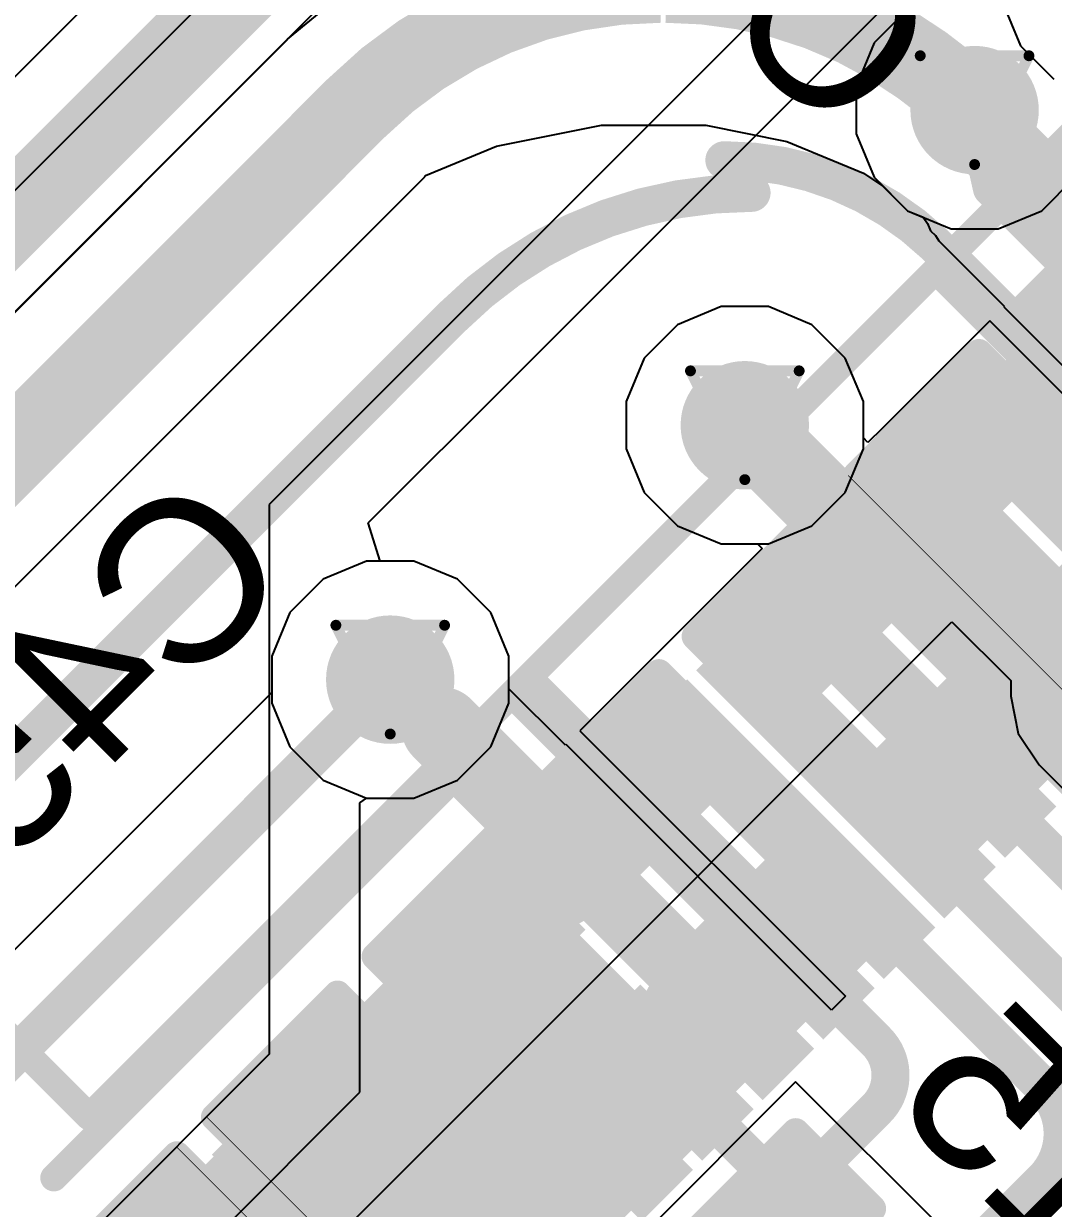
# Model space of a CAD drawing. Header units: inches. Extents: x 0 to 12.2, y 0 to 7.
# Drawn here: x 2.1541 to 2.3435, y 1.9987 to 2.2166 of the extents above; entities that cross this region are included whole.
import ezdxf

# ---------------------------------------------------------------- set-up
doc = ezdxf.new("R2010")
doc.units = ezdxf.units.IN
doc.header["$MEASUREMENT"] = 0
for name, color, linetype in [('Bottom Layer', 5, 'Continuous'), ('Bottom Overlay', 54, 'Continuous'), ('Bottom Paste', 16, 'Continuous'), ('Bottom Solder', 6, 'Continuous'), ('Drill Drawing', 1, 'Continuous'), ('Layer 1', 16, 'Continuous'), ('Layer 2', 76, 'Continuous'), ('Top Layer', 1, 'Continuous'), ('Top Overlay', 2, 'Continuous'), ('Top Paste', 8, 'Continuous'), ('Top Solder', 216, 'Continuous'), ('Via Holes', 16, 'Continuous')]:
    doc.layers.add(name, color=color, linetype=linetype)
doc.styles.add('Arial', font='', dxfattribs={"height": 0.2})
doc.styles.get('Arial').set_extended_font_data('Arial')

# ---------------------------------------------------------------- blocks, each defined once
blk = doc.blocks.new('LQFP_128_EP_14_14__28')
at = {"layer": 'Top Layer'}
for points in [[(0.26967, -0.02756), (0.26967, -0.01968), (0.32873, -0.01968), (0.32873, -0.02756)], [(0.26967, -0.04331), (0.26967, -0.03543), (0.32873, -0.03543), (0.32873, -0.04331)], [(0.26967, -0.05904), (0.26967, -0.05116), (0.32873, -0.05116), (0.32873, -0.05904)], [(0.26967, -0.07481), (0.26967, -0.06693), (0.32873, -0.06693), (0.32873, -0.07481)], [(0.26967, -0.09054), (0.26967, -0.08266), (0.32873, -0.08266), (0.32873, -0.09054)], [(0.26967, -0.1063), (0.26967, -0.09842), (0.32873, -0.09842), (0.32873, -0.1063)], [(0.26967, -0.12204), (0.26967, -0.11416), (0.32873, -0.11416), (0.32873, -0.12204)], [(0.26967, -0.1378), (0.26967, -0.12992), (0.32873, -0.12992), (0.32873, -0.1378)], [(0.26967, -0.15354), (0.26967, -0.14566), (0.32873, -0.14566), (0.32873, -0.15354)], [(0.26967, -0.16929), (0.26967, -0.16141), (0.32873, -0.16141), (0.32873, -0.16929)], [(0.26967, -0.18504), (0.26967, -0.17716), (0.32873, -0.17716), (0.32873, -0.18504)], [(0.26967, -0.20079), (0.26967, -0.19291), (0.32873, -0.19291), (0.32873, -0.20079)], [(0.26967, -0.21654), (0.26967, -0.20866), (0.32873, -0.20866), (0.32873, -0.21654)], [(0.26967, -0.23229), (0.26967, -0.22441), (0.32873, -0.22441), (0.32873, -0.23229)], [(0.26967, -0.24804), (0.26967, -0.24016), (0.32873, -0.24016), (0.32873, -0.24804)]]:
    blk.add_hatch(color=1, dxfattribs=at).paths.add_polyline_path(points)
at = {"layer": 'Top Paste'}
for points in [[(0.26967, -0.02756), (0.26967, -0.01968), (0.32873, -0.01968), (0.32873, -0.02756)], [(0.26967, -0.04331), (0.26967, -0.03543), (0.32873, -0.03543), (0.32873, -0.04331)], [(0.26967, -0.05904), (0.26967, -0.05116), (0.32873, -0.05116), (0.32873, -0.05904)], [(0.26967, -0.07481), (0.26967, -0.06693), (0.32873, -0.06693), (0.32873, -0.07481)], [(0.26967, -0.09054), (0.26967, -0.08266), (0.32873, -0.08266), (0.32873, -0.09054)], [(0.26967, -0.1063), (0.26967, -0.09842), (0.32873, -0.09842), (0.32873, -0.1063)], [(0.26967, -0.12204), (0.26967, -0.11416), (0.32873, -0.11416), (0.32873, -0.12204)], [(0.26967, -0.1378), (0.26967, -0.12992), (0.32873, -0.12992), (0.32873, -0.1378)], [(0.26967, -0.15354), (0.26967, -0.14566), (0.32873, -0.14566), (0.32873, -0.15354)], [(0.26967, -0.16929), (0.26967, -0.16141), (0.32873, -0.16141), (0.32873, -0.16929)], [(0.26967, -0.18504), (0.26967, -0.17716), (0.32873, -0.17716), (0.32873, -0.18504)], [(0.26967, -0.20079), (0.26967, -0.19291), (0.32873, -0.19291), (0.32873, -0.20079)], [(0.26967, -0.21654), (0.26967, -0.20866), (0.32873, -0.20866), (0.32873, -0.21654)], [(0.26967, -0.23229), (0.26967, -0.22441), (0.32873, -0.22441), (0.32873, -0.23229)], [(0.26967, -0.24804), (0.26967, -0.24016), (0.32873, -0.24016), (0.32873, -0.24804)]]:
    blk.add_hatch(color=8, dxfattribs=at).paths.add_polyline_path(points)
at = {"layer": 'Top Solder'}
for points in [[(0.26692, -0.03031), (0.26692, -0.01693), (0.33148, -0.01693), (0.33148, -0.03031)], [(0.26692, -0.04606), (0.26692, -0.03268), (0.33148, -0.03268), (0.33148, -0.04606)], [(0.26692, -0.06179), (0.26692, -0.04841), (0.33148, -0.04841), (0.33148, -0.06179)], [(0.26692, -0.07756), (0.26692, -0.06418), (0.33148, -0.06418), (0.33148, -0.07756)], [(0.26692, -0.09329), (0.26692, -0.07991), (0.33148, -0.07991), (0.33148, -0.09329)], [(0.26692, -0.10905), (0.26692, -0.09567), (0.33148, -0.09567), (0.33148, -0.10905)], [(0.26692, -0.12479), (0.26692, -0.11141), (0.33148, -0.11141), (0.33148, -0.12479)], [(0.26692, -0.14055), (0.26692, -0.12717), (0.33148, -0.12717), (0.33148, -0.14055)], [(0.26692, -0.15629), (0.26692, -0.14291), (0.33148, -0.14291), (0.33148, -0.15629)], [(0.26692, -0.17204), (0.26692, -0.15866), (0.33148, -0.15866), (0.33148, -0.17204)], [(0.26692, -0.18779), (0.26692, -0.17441), (0.33148, -0.17441), (0.33148, -0.18779)], [(0.26692, -0.20354), (0.26692, -0.19016), (0.33148, -0.19016), (0.33148, -0.20354)], [(0.26692, -0.21929), (0.26692, -0.20591), (0.33148, -0.20591), (0.33148, -0.21929)], [(0.26692, -0.23504), (0.26692, -0.22166), (0.33148, -0.22166), (0.33148, -0.23504)], [(0.26692, -0.25079), (0.26692, -0.23741), (0.33148, -0.23741), (0.33148, -0.25079)]]:
    blk.add_hatch(color=216, dxfattribs=at).paths.add_polyline_path(points)
at = {"layer": 'Top Overlay'}
for points in [[(0.24606, -0.24606, 0.005, 0.005, 0), (0.24606, 0.24606, 0.005, 0.005, 0)], [(-0.24606, -0.24606, 0.005, 0.005, 0), (0.24606, -0.24606, 0.005, 0.005, 0)]]:
    blk.add_lwpolyline(points, format="xyseb", dxfattribs=at)
blk.add_lwpolyline([(0.24481, -0.24606, 0.0025, 0.0025, 1), (0.24731, -0.24606, 0.0025, 0.0025, 1)], format="xyseb", close=True, dxfattribs=at)
blk.add_lwpolyline([(0.24481, -0.24606, 0.0025, 0.0025, 1), (0.24731, -0.24606, 0.0025, 0.0025, 1)], format="xyseb", close=True, dxfattribs=at)
blk = doc.blocks.new('R___0402_B_131')
at = {"layer": 'Bottom Layer'}
for points in [[(-0.0095, 0.0125), (-0.0095, -0.0125), (-0.0275, -0.0125), (-0.0275, 0.0125)], [(0.0275, 0.0125), (0.0275, -0.0125), (0.0095, -0.0125), (0.0095, 0.0125)]]:
    blk.add_hatch(color=5, dxfattribs=at).paths.add_polyline_path(points)
at = {"layer": 'Bottom Paste'}
for points in [[(-0.0095, 0.0125), (-0.0095, -0.0125), (-0.0275, -0.0125), (-0.0275, 0.0125)], [(0.0275, 0.0125), (0.0275, -0.0125), (0.0095, -0.0125), (0.0095, 0.0125)]]:
    blk.add_hatch(color=16, dxfattribs=at).paths.add_polyline_path(points)
at = {"layer": 'Bottom Solder'}
for points in [[(-0.00733, 0.01467), (-0.00733, -0.01467), (-0.02967, -0.01467), (-0.02967, 0.01467)], [(0.02967, 0.01467), (0.02967, -0.01467), (0.00733, -0.01467), (0.00733, 0.01467)]]:
    blk.add_hatch(color=6, dxfattribs=at).paths.add_polyline_path(points)
at = {"layer": 'Bottom Overlay'}
for points in [[(-0.031, 0.016, 0.005, 0.005, 0), (-0.031, -0.016, 0.005, 0.005, 0)], [(0.031, 0.016, 0.005, 0.005, 0), (-0.031, 0.016, 0.005, 0.005, 0)], [(0.031, 0.016, 0.005, 0.005, 0), (0.031, -0.016, 0.005, 0.005, 0)], [(0.032, 0.017, 0.000127, 0.000127, 0), (-0.032, 0.017, 0.000127, 0.000127, 0)], [(0.031, -0.016, 0.005, 0.005, 0), (-0.031, -0.016, 0.005, 0.005, 0)]]:
    blk.add_lwpolyline(points, format="xyseb", dxfattribs=at)
for points in [[(-0.03225, 0.016, 0.0025, 0.0025, 1), (-0.02975, 0.016, 0.0025, 0.0025, 1)], [(-0.03225, 0.016, 0.0025, 0.0025, 1), (-0.02975, 0.016, 0.0025, 0.0025, 1)], [(0.02975, 0.016, 0.0025, 0.0025, 1), (0.03225, 0.016, 0.0025, 0.0025, 1)], [(0.02975, 0.016, 0.0025, 0.0025, 1), (0.03225, 0.016, 0.0025, 0.0025, 1)], [(-0.03203, 0.017, 0.0000635, 0.0000635, 1), (-0.03197, 0.017, 0.0000635, 0.0000635, 1)], [(0.03197, 0.017, 0.0000635, 0.0000635, 1), (0.03203, 0.017, 0.0000635, 0.0000635, 1)], [(-0.03225, -0.016, 0.0025, 0.0025, 1), (-0.02975, -0.016, 0.0025, 0.0025, 1)], [(-0.03225, -0.016, 0.0025, 0.0025, 1), (-0.02975, -0.016, 0.0025, 0.0025, 1)], [(0.02975, -0.016, 0.0025, 0.0025, 1), (0.03225, -0.016, 0.0025, 0.0025, 1)], [(0.02975, -0.016, 0.0025, 0.0025, 1), (0.03225, -0.016, 0.0025, 0.0025, 1)]]:
    blk.add_lwpolyline(points, format="xyseb", close=True, dxfattribs=at)
blk = doc.blocks.new('R___0402_B_135')
at = {"layer": 'Bottom Layer'}
for points in [[(-0.0095, 0.0125), (-0.0095, -0.0125), (-0.0275, -0.0125), (-0.0275, 0.0125)], [(0.0275, 0.0125), (0.0275, -0.0125), (0.0095, -0.0125), (0.0095, 0.0125)]]:
    blk.add_hatch(color=5, dxfattribs=at).paths.add_polyline_path(points)
at = {"layer": 'Bottom Paste'}
for points in [[(-0.0095, 0.0125), (-0.0095, -0.0125), (-0.0275, -0.0125), (-0.0275, 0.0125)], [(0.0275, 0.0125), (0.0275, -0.0125), (0.0095, -0.0125), (0.0095, 0.0125)]]:
    blk.add_hatch(color=16, dxfattribs=at).paths.add_polyline_path(points)
at = {"layer": 'Bottom Solder'}
for points in [[(-0.00733, 0.01467), (-0.00733, -0.01467), (-0.02967, -0.01467), (-0.02967, 0.01467)], [(0.02967, 0.01467), (0.02967, -0.01467), (0.00733, -0.01467), (0.00733, 0.01467)]]:
    blk.add_hatch(color=6, dxfattribs=at).paths.add_polyline_path(points)
at = {"layer": 'Bottom Overlay'}
for points in [[(0.031, 0.016, 0.005, 0.005, 0), (-0.031, 0.016, 0.005, 0.005, 0)], [(-0.031, 0.016, 0.005, 0.005, 0), (-0.031, -0.016, 0.005, 0.005, 0)], [(0.031, 0.016, 0.005, 0.005, 0), (0.031, -0.016, 0.005, 0.005, 0)], [(0.032, 0.017, 0.000127, 0.000127, 0), (-0.032, 0.017, 0.000127, 0.000127, 0)], [(0.031, -0.016, 0.005, 0.005, 0), (-0.031, -0.016, 0.005, 0.005, 0)]]:
    blk.add_lwpolyline(points, format="xyseb", dxfattribs=at)
for points in [[(-0.03225, 0.016, 0.0025, 0.0025, 1), (-0.02975, 0.016, 0.0025, 0.0025, 1)], [(-0.03225, 0.016, 0.0025, 0.0025, 1), (-0.02975, 0.016, 0.0025, 0.0025, 1)], [(0.02975, 0.016, 0.0025, 0.0025, 1), (0.03225, 0.016, 0.0025, 0.0025, 1)], [(0.02975, 0.016, 0.0025, 0.0025, 1), (0.03225, 0.016, 0.0025, 0.0025, 1)], [(-0.03203, 0.017, 0.0000635, 0.0000635, 1), (-0.03197, 0.017, 0.0000635, 0.0000635, 1)], [(0.03197, 0.017, 0.0000635, 0.0000635, 1), (0.03203, 0.017, 0.0000635, 0.0000635, 1)], [(-0.03225, -0.016, 0.0025, 0.0025, 1), (-0.02975, -0.016, 0.0025, 0.0025, 1)], [(-0.03225, -0.016, 0.0025, 0.0025, 1), (-0.02975, -0.016, 0.0025, 0.0025, 1)], [(0.02975, -0.016, 0.0025, 0.0025, 1), (0.03225, -0.016, 0.0025, 0.0025, 1)], [(0.02975, -0.016, 0.0025, 0.0025, 1), (0.03225, -0.016, 0.0025, 0.0025, 1)]]:
    blk.add_lwpolyline(points, format="xyseb", close=True, dxfattribs=at)
blk = doc.blocks.new('R___0402_B_137')
at = {"layer": 'Bottom Layer'}
for points in [[(-0.0095, 0.0125), (-0.0095, -0.0125), (-0.0275, -0.0125), (-0.0275, 0.0125)], [(0.0275, 0.0125), (0.0275, -0.0125), (0.0095, -0.0125), (0.0095, 0.0125)]]:
    blk.add_hatch(color=5, dxfattribs=at).paths.add_polyline_path(points)
at = {"layer": 'Bottom Paste'}
for points in [[(-0.0095, 0.0125), (-0.0095, -0.0125), (-0.0275, -0.0125), (-0.0275, 0.0125)], [(0.0275, 0.0125), (0.0275, -0.0125), (0.0095, -0.0125), (0.0095, 0.0125)]]:
    blk.add_hatch(color=16, dxfattribs=at).paths.add_polyline_path(points)
at = {"layer": 'Bottom Solder'}
for points in [[(-0.00733, 0.01467), (-0.00733, -0.01467), (-0.02967, -0.01467), (-0.02967, 0.01467)], [(0.02967, 0.01467), (0.02967, -0.01467), (0.00733, -0.01467), (0.00733, 0.01467)]]:
    blk.add_hatch(color=6, dxfattribs=at).paths.add_polyline_path(points)
at = {"layer": 'Bottom Overlay'}
for points in [[(-0.031, 0.016, 0.005, 0.005, 0), (0.031, 0.016, 0.005, 0.005, 0)], [(-0.031, -0.016, 0.005, 0.005, 0), (-0.031, 0.016, 0.005, 0.005, 0)], [(0.031, -0.016, 0.005, 0.005, 0), (0.031, 0.016, 0.005, 0.005, 0)], [(-0.032, 0.017, 0.000127, 0.000127, 0), (0.032, 0.017, 0.000127, 0.000127, 0)], [(-0.031, -0.016, 0.005, 0.005, 0), (0.031, -0.016, 0.005, 0.005, 0)]]:
    blk.add_lwpolyline(points, format="xyseb", dxfattribs=at)
for points in [[(-0.03225, 0.016, 0.0025, 0.0025, 1), (-0.02975, 0.016, 0.0025, 0.0025, 1)], [(-0.03225, 0.016, 0.0025, 0.0025, 1), (-0.02975, 0.016, 0.0025, 0.0025, 1)], [(0.02975, 0.016, 0.0025, 0.0025, 1), (0.03225, 0.016, 0.0025, 0.0025, 1)], [(0.02975, 0.016, 0.0025, 0.0025, 1), (0.03225, 0.016, 0.0025, 0.0025, 1)], [(-0.03203, 0.017, 0.0000635, 0.0000635, 1), (-0.03197, 0.017, 0.0000635, 0.0000635, 1)], [(0.03197, 0.017, 0.0000635, 0.0000635, 1), (0.03203, 0.017, 0.0000635, 0.0000635, 1)], [(-0.03225, -0.016, 0.0025, 0.0025, 1), (-0.02975, -0.016, 0.0025, 0.0025, 1)], [(-0.03225, -0.016, 0.0025, 0.0025, 1), (-0.02975, -0.016, 0.0025, 0.0025, 1)], [(0.02975, -0.016, 0.0025, 0.0025, 1), (0.03225, -0.016, 0.0025, 0.0025, 1)], [(0.02975, -0.016, 0.0025, 0.0025, 1), (0.03225, -0.016, 0.0025, 0.0025, 1)]]:
    blk.add_lwpolyline(points, format="xyseb", close=True, dxfattribs=at)
blk = doc.blocks.new('C___0402_B_320')
at = {"layer": 'Bottom Layer'}
for points in [[(-0.0095, 0.0125), (-0.0095, -0.0125), (-0.0275, -0.0125), (-0.0275, 0.0125)], [(0.0275, 0.0125), (0.0275, -0.0125), (0.0095, -0.0125), (0.0095, 0.0125)]]:
    blk.add_hatch(color=5, dxfattribs=at).paths.add_polyline_path(points)
at = {"layer": 'Bottom Paste'}
for points in [[(-0.0095, 0.0125), (-0.0095, -0.0125), (-0.0275, -0.0125), (-0.0275, 0.0125)], [(0.0275, 0.0125), (0.0275, -0.0125), (0.0095, -0.0125), (0.0095, 0.0125)]]:
    blk.add_hatch(color=16, dxfattribs=at).paths.add_polyline_path(points)
at = {"layer": 'Bottom Solder'}
for points in [[(-0.00714, 0.01486), (-0.00714, -0.01486), (-0.02986, -0.01486), (-0.02986, 0.01486)], [(0.02986, 0.01486), (0.02986, -0.01486), (0.00714, -0.01486), (0.00714, 0.01486)]]:
    blk.add_hatch(color=6, dxfattribs=at).paths.add_polyline_path(points)
at = {"layer": 'Bottom Overlay'}
for points in [[(-0.011, 0.016, 0.005, 0.005, 0), (-0.031, 0.016, 0.005, 0.005, 0)], [(-0.031, 0.016, 0.005, 0.005, 0), (-0.031, -0.016, 0.005, 0.005, 0)], [(0.031, 0.016, 0.005, 0.005, 0), (0.011, 0.016, 0.005, 0.005, 0)], [(0.031, 0.016, 0.005, 0.005, 0), (0.031, -0.016, 0.005, 0.005, 0)], [(-0.011, -0.016, 0.005, 0.005, 0), (-0.031, -0.016, 0.005, 0.005, 0)], [(0.031, -0.016, 0.005, 0.005, 0), (0.011, -0.016, 0.005, 0.005, 0)]]:
    blk.add_lwpolyline(points, format="xyseb", dxfattribs=at)
for points in [[(-0.03225, 0.016, 0.0025, 0.0025, 1), (-0.02975, 0.016, 0.0025, 0.0025, 1)], [(-0.03225, 0.016, 0.0025, 0.0025, 1), (-0.02975, 0.016, 0.0025, 0.0025, 1)], [(-0.01225, 0.016, 0.0025, 0.0025, 1), (-0.00975, 0.016, 0.0025, 0.0025, 1)], [(0.00975, 0.016, 0.0025, 0.0025, 1), (0.01225, 0.016, 0.0025, 0.0025, 1)], [(0.02975, 0.016, 0.0025, 0.0025, 1), (0.03225, 0.016, 0.0025, 0.0025, 1)], [(0.02975, 0.016, 0.0025, 0.0025, 1), (0.03225, 0.016, 0.0025, 0.0025, 1)], [(-0.03225, -0.016, 0.0025, 0.0025, 1), (-0.02975, -0.016, 0.0025, 0.0025, 1)], [(-0.03225, -0.016, 0.0025, 0.0025, 1), (-0.02975, -0.016, 0.0025, 0.0025, 1)], [(-0.01225, -0.016, 0.0025, 0.0025, 1), (-0.00975, -0.016, 0.0025, 0.0025, 1)], [(0.00975, -0.016, 0.0025, 0.0025, 1), (0.01225, -0.016, 0.0025, 0.0025, 1)], [(0.02975, -0.016, 0.0025, 0.0025, 1), (0.03225, -0.016, 0.0025, 0.0025, 1)], [(0.02975, -0.016, 0.0025, 0.0025, 1), (0.03225, -0.016, 0.0025, 0.0025, 1)]]:
    blk.add_lwpolyline(points, format="xyseb", close=True, dxfattribs=at)
blk = doc.blocks.new('C___0402_B_325')
at = {"layer": 'Bottom Layer'}
for points in [[(-0.0095, 0.0125), (-0.0095, -0.0125), (-0.0275, -0.0125), (-0.0275, 0.0125)], [(0.0275, 0.0125), (0.0275, -0.0125), (0.0095, -0.0125), (0.0095, 0.0125)]]:
    blk.add_hatch(color=5, dxfattribs=at).paths.add_polyline_path(points)
at = {"layer": 'Bottom Paste'}
for points in [[(-0.0095, 0.0125), (-0.0095, -0.0125), (-0.0275, -0.0125), (-0.0275, 0.0125)], [(0.0275, 0.0125), (0.0275, -0.0125), (0.0095, -0.0125), (0.0095, 0.0125)]]:
    blk.add_hatch(color=16, dxfattribs=at).paths.add_polyline_path(points)
at = {"layer": 'Bottom Solder'}
for points in [[(-0.00714, 0.01486), (-0.00714, -0.01486), (-0.02986, -0.01486), (-0.02986, 0.01486)], [(0.02986, 0.01486), (0.02986, -0.01486), (0.00714, -0.01486), (0.00714, 0.01486)]]:
    blk.add_hatch(color=6, dxfattribs=at).paths.add_polyline_path(points)
at = {"layer": 'Bottom Overlay'}
for points in [[(-0.031, 0.016, 0.005, 0.005, 0), (-0.031, -0.016, 0.005, 0.005, 0)], [(-0.011, 0.016, 0.005, 0.005, 0), (-0.031, 0.016, 0.005, 0.005, 0)], [(0.031, 0.016, 0.005, 0.005, 0), (0.011, 0.016, 0.005, 0.005, 0)], [(0.031, 0.016, 0.005, 0.005, 0), (0.031, -0.016, 0.005, 0.005, 0)], [(-0.011, -0.016, 0.005, 0.005, 0), (-0.031, -0.016, 0.005, 0.005, 0)], [(0.031, -0.016, 0.005, 0.005, 0), (0.011, -0.016, 0.005, 0.005, 0)]]:
    blk.add_lwpolyline(points, format="xyseb", dxfattribs=at)
for points in [[(-0.03225, 0.016, 0.0025, 0.0025, 1), (-0.02975, 0.016, 0.0025, 0.0025, 1)], [(-0.03225, 0.016, 0.0025, 0.0025, 1), (-0.02975, 0.016, 0.0025, 0.0025, 1)], [(-0.01225, 0.016, 0.0025, 0.0025, 1), (-0.00975, 0.016, 0.0025, 0.0025, 1)], [(0.00975, 0.016, 0.0025, 0.0025, 1), (0.01225, 0.016, 0.0025, 0.0025, 1)], [(0.02975, 0.016, 0.0025, 0.0025, 1), (0.03225, 0.016, 0.0025, 0.0025, 1)], [(0.02975, 0.016, 0.0025, 0.0025, 1), (0.03225, 0.016, 0.0025, 0.0025, 1)], [(-0.03225, -0.016, 0.0025, 0.0025, 1), (-0.02975, -0.016, 0.0025, 0.0025, 1)], [(-0.03225, -0.016, 0.0025, 0.0025, 1), (-0.02975, -0.016, 0.0025, 0.0025, 1)], [(-0.01225, -0.016, 0.0025, 0.0025, 1), (-0.00975, -0.016, 0.0025, 0.0025, 1)], [(0.00975, -0.016, 0.0025, 0.0025, 1), (0.01225, -0.016, 0.0025, 0.0025, 1)], [(0.02975, -0.016, 0.0025, 0.0025, 1), (0.03225, -0.016, 0.0025, 0.0025, 1)], [(0.02975, -0.016, 0.0025, 0.0025, 1), (0.03225, -0.016, 0.0025, 0.0025, 1)]]:
    blk.add_lwpolyline(points, format="xyseb", close=True, dxfattribs=at)
blk = doc.blocks.new('C___0402_B_337')
at = {"layer": 'Bottom Layer'}
for points in [[(-0.0095, 0.0125), (-0.0095, -0.0125), (-0.0275, -0.0125), (-0.0275, 0.0125)], [(0.0275, 0.0125), (0.0275, -0.0125), (0.0095, -0.0125), (0.0095, 0.0125)]]:
    blk.add_hatch(color=5, dxfattribs=at).paths.add_polyline_path(points)
at = {"layer": 'Bottom Paste'}
for points in [[(-0.0095, 0.0125), (-0.0095, -0.0125), (-0.0275, -0.0125), (-0.0275, 0.0125)], [(0.0275, 0.0125), (0.0275, -0.0125), (0.0095, -0.0125), (0.0095, 0.0125)]]:
    blk.add_hatch(color=16, dxfattribs=at).paths.add_polyline_path(points)
at = {"layer": 'Bottom Solder'}
for points in [[(-0.00714, 0.01486), (-0.00714, -0.01486), (-0.02986, -0.01486), (-0.02986, 0.01486)], [(0.02986, 0.01486), (0.02986, -0.01486), (0.00714, -0.01486), (0.00714, 0.01486)]]:
    blk.add_hatch(color=6, dxfattribs=at).paths.add_polyline_path(points)
at = {"layer": 'Bottom Overlay'}
for points in [[(-0.031, 0.016, 0.005, 0.005, 0), (-0.031, -0.016, 0.005, 0.005, 0)], [(-0.011, 0.016, 0.005, 0.005, 0), (-0.031, 0.016, 0.005, 0.005, 0)], [(0.031, 0.016, 0.005, 0.005, 0), (0.011, 0.016, 0.005, 0.005, 0)], [(0.031, 0.016, 0.005, 0.005, 0), (0.031, -0.016, 0.005, 0.005, 0)], [(-0.011, -0.016, 0.005, 0.005, 0), (-0.031, -0.016, 0.005, 0.005, 0)], [(0.031, -0.016, 0.005, 0.005, 0), (0.011, -0.016, 0.005, 0.005, 0)]]:
    blk.add_lwpolyline(points, format="xyseb", dxfattribs=at)
for points in [[(-0.03225, 0.016, 0.0025, 0.0025, 1), (-0.02975, 0.016, 0.0025, 0.0025, 1)], [(-0.03225, 0.016, 0.0025, 0.0025, 1), (-0.02975, 0.016, 0.0025, 0.0025, 1)], [(-0.01225, 0.016, 0.0025, 0.0025, 1), (-0.00975, 0.016, 0.0025, 0.0025, 1)], [(0.00975, 0.016, 0.0025, 0.0025, 1), (0.01225, 0.016, 0.0025, 0.0025, 1)], [(0.02975, 0.016, 0.0025, 0.0025, 1), (0.03225, 0.016, 0.0025, 0.0025, 1)], [(0.02975, 0.016, 0.0025, 0.0025, 1), (0.03225, 0.016, 0.0025, 0.0025, 1)], [(-0.03225, -0.016, 0.0025, 0.0025, 1), (-0.02975, -0.016, 0.0025, 0.0025, 1)], [(-0.03225, -0.016, 0.0025, 0.0025, 1), (-0.02975, -0.016, 0.0025, 0.0025, 1)], [(-0.01225, -0.016, 0.0025, 0.0025, 1), (-0.00975, -0.016, 0.0025, 0.0025, 1)], [(0.00975, -0.016, 0.0025, 0.0025, 1), (0.01225, -0.016, 0.0025, 0.0025, 1)], [(0.02975, -0.016, 0.0025, 0.0025, 1), (0.03225, -0.016, 0.0025, 0.0025, 1)], [(0.02975, -0.016, 0.0025, 0.0025, 1), (0.03225, -0.016, 0.0025, 0.0025, 1)]]:
    blk.add_lwpolyline(points, format="xyseb", close=True, dxfattribs=at)
blk = doc.blocks.new('C___0402_B_339')
at = {"layer": 'Bottom Layer'}
for points in [[(-0.0095, 0.0125), (-0.0095, -0.0125), (-0.0275, -0.0125), (-0.0275, 0.0125)], [(0.0275, 0.0125), (0.0275, -0.0125), (0.0095, -0.0125), (0.0095, 0.0125)]]:
    blk.add_hatch(color=5, dxfattribs=at).paths.add_polyline_path(points)
at = {"layer": 'Bottom Paste'}
for points in [[(-0.0095, 0.0125), (-0.0095, -0.0125), (-0.0275, -0.0125), (-0.0275, 0.0125)], [(0.0275, 0.0125), (0.0275, -0.0125), (0.0095, -0.0125), (0.0095, 0.0125)]]:
    blk.add_hatch(color=16, dxfattribs=at).paths.add_polyline_path(points)
at = {"layer": 'Bottom Solder'}
for points in [[(-0.00714, 0.01486), (-0.00714, -0.01486), (-0.02986, -0.01486), (-0.02986, 0.01486)], [(0.02986, 0.01486), (0.02986, -0.01486), (0.00714, -0.01486), (0.00714, 0.01486)]]:
    blk.add_hatch(color=6, dxfattribs=at).paths.add_polyline_path(points)
at = {"layer": 'Bottom Overlay'}
for points in [[(-0.011, 0.016, 0.005, 0.005, 0), (-0.031, 0.016, 0.005, 0.005, 0)], [(-0.031, 0.016, 0.005, 0.005, 0), (-0.031, -0.016, 0.005, 0.005, 0)], [(0.031, 0.016, 0.005, 0.005, 0), (0.011, 0.016, 0.005, 0.005, 0)], [(0.031, 0.016, 0.005, 0.005, 0), (0.031, -0.016, 0.005, 0.005, 0)], [(-0.011, -0.016, 0.005, 0.005, 0), (-0.031, -0.016, 0.005, 0.005, 0)], [(0.031, -0.016, 0.005, 0.005, 0), (0.011, -0.016, 0.005, 0.005, 0)]]:
    blk.add_lwpolyline(points, format="xyseb", dxfattribs=at)
for points in [[(-0.03225, 0.016, 0.0025, 0.0025, 1), (-0.02975, 0.016, 0.0025, 0.0025, 1)], [(-0.03225, 0.016, 0.0025, 0.0025, 1), (-0.02975, 0.016, 0.0025, 0.0025, 1)], [(-0.01225, 0.016, 0.0025, 0.0025, 1), (-0.00975, 0.016, 0.0025, 0.0025, 1)], [(0.00975, 0.016, 0.0025, 0.0025, 1), (0.01225, 0.016, 0.0025, 0.0025, 1)], [(0.02975, 0.016, 0.0025, 0.0025, 1), (0.03225, 0.016, 0.0025, 0.0025, 1)], [(0.02975, 0.016, 0.0025, 0.0025, 1), (0.03225, 0.016, 0.0025, 0.0025, 1)], [(-0.03225, -0.016, 0.0025, 0.0025, 1), (-0.02975, -0.016, 0.0025, 0.0025, 1)], [(-0.03225, -0.016, 0.0025, 0.0025, 1), (-0.02975, -0.016, 0.0025, 0.0025, 1)], [(-0.01225, -0.016, 0.0025, 0.0025, 1), (-0.00975, -0.016, 0.0025, 0.0025, 1)], [(0.00975, -0.016, 0.0025, 0.0025, 1), (0.01225, -0.016, 0.0025, 0.0025, 1)], [(0.02975, -0.016, 0.0025, 0.0025, 1), (0.03225, -0.016, 0.0025, 0.0025, 1)], [(0.02975, -0.016, 0.0025, 0.0025, 1), (0.03225, -0.016, 0.0025, 0.0025, 1)]]:
    blk.add_lwpolyline(points, format="xyseb", close=True, dxfattribs=at)
blk = doc.blocks.new('C___0402_B_340')
at = {"layer": 'Bottom Layer'}
for points in [[(-0.0095, 0.0125), (-0.0095, -0.0125), (-0.0275, -0.0125), (-0.0275, 0.0125)], [(0.0275, 0.0125), (0.0275, -0.0125), (0.0095, -0.0125), (0.0095, 0.0125)]]:
    blk.add_hatch(color=5, dxfattribs=at).paths.add_polyline_path(points)
at = {"layer": 'Bottom Paste'}
for points in [[(-0.0095, 0.0125), (-0.0095, -0.0125), (-0.0275, -0.0125), (-0.0275, 0.0125)], [(0.0275, 0.0125), (0.0275, -0.0125), (0.0095, -0.0125), (0.0095, 0.0125)]]:
    blk.add_hatch(color=16, dxfattribs=at).paths.add_polyline_path(points)
at = {"layer": 'Bottom Solder'}
for points in [[(-0.00714, 0.01486), (-0.00714, -0.01486), (-0.02986, -0.01486), (-0.02986, 0.01486)], [(0.02986, 0.01486), (0.02986, -0.01486), (0.00714, -0.01486), (0.00714, 0.01486)]]:
    blk.add_hatch(color=6, dxfattribs=at).paths.add_polyline_path(points)
at = {"layer": 'Bottom Overlay'}
for points in [[(-0.011, 0.016, 0.005, 0.005, 0), (-0.031, 0.016, 0.005, 0.005, 0)], [(-0.031, 0.016, 0.005, 0.005, 0), (-0.031, -0.016, 0.005, 0.005, 0)], [(0.031, 0.016, 0.005, 0.005, 0), (0.011, 0.016, 0.005, 0.005, 0)], [(0.031, 0.016, 0.005, 0.005, 0), (0.031, -0.016, 0.005, 0.005, 0)], [(-0.011, -0.016, 0.005, 0.005, 0), (-0.031, -0.016, 0.005, 0.005, 0)], [(0.031, -0.016, 0.005, 0.005, 0), (0.011, -0.016, 0.005, 0.005, 0)]]:
    blk.add_lwpolyline(points, format="xyseb", dxfattribs=at)
for points in [[(-0.03225, 0.016, 0.0025, 0.0025, 1), (-0.02975, 0.016, 0.0025, 0.0025, 1)], [(-0.03225, 0.016, 0.0025, 0.0025, 1), (-0.02975, 0.016, 0.0025, 0.0025, 1)], [(-0.01225, 0.016, 0.0025, 0.0025, 1), (-0.00975, 0.016, 0.0025, 0.0025, 1)], [(0.00975, 0.016, 0.0025, 0.0025, 1), (0.01225, 0.016, 0.0025, 0.0025, 1)], [(0.02975, 0.016, 0.0025, 0.0025, 1), (0.03225, 0.016, 0.0025, 0.0025, 1)], [(0.02975, 0.016, 0.0025, 0.0025, 1), (0.03225, 0.016, 0.0025, 0.0025, 1)], [(-0.03225, -0.016, 0.0025, 0.0025, 1), (-0.02975, -0.016, 0.0025, 0.0025, 1)], [(-0.03225, -0.016, 0.0025, 0.0025, 1), (-0.02975, -0.016, 0.0025, 0.0025, 1)], [(-0.01225, -0.016, 0.0025, 0.0025, 1), (-0.00975, -0.016, 0.0025, 0.0025, 1)], [(0.00975, -0.016, 0.0025, 0.0025, 1), (0.01225, -0.016, 0.0025, 0.0025, 1)], [(0.02975, -0.016, 0.0025, 0.0025, 1), (0.03225, -0.016, 0.0025, 0.0025, 1)], [(0.02975, -0.016, 0.0025, 0.0025, 1), (0.03225, -0.016, 0.0025, 0.0025, 1)]]:
    blk.add_lwpolyline(points, format="xyseb", close=True, dxfattribs=at)

msp = doc.modelspace()

# ---------------------------------------------------------------- hatches: boundary and pattern name
at = {"layer": 'Bottom Layer'}
h = msp.add_hatch(color=5, dxfattribs=at)
edge = h.paths.add_edge_path()
edge.add_arc((2.32899, 2.20068), 0.01181, 0, 360)
h = msp.add_hatch(color=5, dxfattribs=at)
edge = h.paths.add_edge_path()
edge.add_arc((2.28672, 2.14273), 0.01181, 0, 360)
h = msp.add_hatch(color=5, dxfattribs=at)
edge = h.paths.add_edge_path()
edge.add_arc((2.22149, 2.09595), 0.01181, 0, 360)
at = {"layer": 'Layer 1'}
h = msp.add_hatch(color=16, dxfattribs=at)
edge = h.paths.add_edge_path()
edge.add_arc((2.32899, 2.20068), 0.01181, 0, 360)
h = msp.add_hatch(color=16, dxfattribs=at)
edge = h.paths.add_edge_path()
edge.add_arc((2.28672, 2.14273), 0.01181, 0, 360)
h = msp.add_hatch(color=16, dxfattribs=at)
edge = h.paths.add_edge_path()
edge.add_arc((2.22149, 2.09595), 0.01181, 0, 360)
at = {"layer": 'Layer 2'}
h = msp.add_hatch(color=76, dxfattribs=at)
edge = h.paths.add_edge_path()
edge.add_arc((2.32899, 2.20068), 0.01181, 0, 360)
h = msp.add_hatch(color=76, dxfattribs=at)
edge = h.paths.add_edge_path()
edge.add_arc((2.28672, 2.14273), 0.01181, 0, 360)
h = msp.add_hatch(color=76, dxfattribs=at)
edge = h.paths.add_edge_path()
edge.add_arc((2.22149, 2.09595), 0.01181, 0, 360)
at = {"layer": 'Top Layer'}
h = msp.add_hatch(color=1, dxfattribs=at)
edge = h.paths.add_edge_path()
edge.add_arc((2.32899, 2.20068), 0.01181, 0, 360)
for points in [[(2.32668, 2.17609), (2.32007, 2.16947), (2.37852, 2.11102), (2.38514, 2.11764)], [(2.24795, 2.09892), (2.24133, 2.0923), (2.30057, 2.03307), (2.30719, 2.03969)], [(2.28445, 2.01695), (2.2427, 2.05871), (2.17826, 1.99427), (2.22002, 1.95252)], [(2.27747, 2.02293), (2.26478, 2.03562), (2.18197, 1.95281), (2.19466, 1.94012)]]:
    msp.add_hatch(color=1, dxfattribs=at).paths.add_polyline_path(points)
h = msp.add_hatch(color=1, dxfattribs=at)
edge = h.paths.add_edge_path()
edge.add_arc((2.28672, 2.14273), 0.01181, 0, 360)
h = msp.add_hatch(color=1, dxfattribs=at)
edge = h.paths.add_edge_path()
edge.add_arc((2.22149, 2.09595), 0.01181, 0, 360)
at = {"layer": 'Via Holes'}
h = msp.add_hatch(color=7, dxfattribs=at)
edge = h.paths.add_edge_path()
edge.add_arc((2.32899, 2.20068), 0.00591, 0, 360)
h = msp.add_hatch(color=7, dxfattribs=at)
edge = h.paths.add_edge_path()
edge.add_arc((2.28672, 2.14273), 0.00591, 0, 360)
h = msp.add_hatch(color=7, dxfattribs=at)
edge = h.paths.add_edge_path()
edge.add_arc((2.22149, 2.09595), 0.00591, 0, 360)

# ---------------------------------------------------------------- linework, layer by layer
at = {"layer": 'Bottom Layer'}
for p, q in [((2.23832, 2.2927), (2.12834, 2.18272)), ((2.29527, 2.07704), (2.32483, 2.1066)), ((2.32483, 2.1066), (2.33563, 2.0958)), ((2.33563, 2.0958), (2.33563, 2.09289)), ((2.33563, 2.09289), (2.33699, 2.08606)), ((2.33699, 2.08606), (2.34085, 2.08027)), ((2.34085, 2.08027), (2.36208, 2.05905)), ((2.26597, 2.04773), (2.29527, 2.07704)), ((2.23641, 2.01817), (2.26597, 2.04773)), ((2.29607, 2.02199), (2.26657, 1.99249)), ((2.32294, 1.99512), (2.29607, 2.02199)), ((2.20911, 1.99087), (2.23641, 2.01817))]:
    msp.add_line(p, q, dxfattribs=at)
for points in [[(2.14149, 2.17063, 0.015, 0.015, 0), (2.25588, 2.28503, 0.015, 0.015, 0)], [(2.32899, 2.19835, 0.015, 0.015, 0), (2.32899, 2.20068, 0.015, 0.015, 0)], [(2.32899, 2.19835, 0.015, 0.015, 0), (2.35829, 2.16905, 0.015, 0.015, 0)], [(2.28672, 2.14273, 0.015, 0.015, 0), (2.30975, 2.1197, 0.015, 0.015, 0)], [(2.29875, 2.10738, 0.015, 0.015, 0), (2.32731, 2.13594, 0.015, 0.015, 0)], [(2.30975, 2.11938, 0.015, 0.015, 0), (2.30975, 2.1197, 0.015, 0.015, 0)], [(2.23105, 2.08706, 0.015, 0.015, 0), (2.25424, 2.06387, 0.015, 0.015, 0)], [(2.25024, 2.05887, 0.015, 0.015, 0), (2.26844, 2.07708, 0.015, 0.015, 0)], [(2.24288, 2.05252, 0.015, 0.015, 0), (2.25188, 2.06152, 0.015, 0.015, 0)], [(2.20932, 2.01796, 0.015, 0.015, 0), (2.23888, 2.04752, 0.015, 0.015, 0)], [(2.17976, 1.9884, 0.015, 0.015, 0), (2.20932, 2.01796, 0.015, 0.015, 0)], [(2.26388, 1.96337, 0.015, 0.015, 0), (2.29317, 1.99265, 0.015, 0.015, 0)]]:
    msp.add_lwpolyline(points, format="xyseb", dxfattribs=at)
for points in [[(2.32524, 2.20068, 0.0075, 0.0075, 1), (2.33274, 2.20068, 0.0075, 0.0075, 1)], [(2.32524, 2.19835, 0.0075, 0.0075, 1), (2.33274, 2.19835, 0.0075, 0.0075, 1)], [(2.32524, 2.19835, 0.0075, 0.0075, 1), (2.33274, 2.19835, 0.0075, 0.0075, 1)], [(2.28297, 2.14273, 0.0075, 0.0075, 1), (2.29047, 2.14273, 0.0075, 0.0075, 1)], [(2.32356, 2.13594, 0.0075, 0.0075, 1), (2.33106, 2.13594, 0.0075, 0.0075, 1)], [(2.306, 2.1197, 0.0075, 0.0075, 1), (2.3135, 2.1197, 0.0075, 0.0075, 1)], [(2.306, 2.1197, 0.0075, 0.0075, 1), (2.3135, 2.1197, 0.0075, 0.0075, 1)], [(2.306, 2.11938, 0.0075, 0.0075, 1), (2.3135, 2.11938, 0.0075, 0.0075, 1)], [(2.295, 2.10738, 0.0075, 0.0075, 1), (2.3025, 2.10738, 0.0075, 0.0075, 1)], [(2.2273, 2.08706, 0.0075, 0.0075, 1), (2.2348, 2.08706, 0.0075, 0.0075, 1)], [(2.26469, 2.07708, 0.0075, 0.0075, 1), (2.27219, 2.07708, 0.0075, 0.0075, 1)], [(2.25049, 2.06387, 0.0075, 0.0075, 1), (2.25799, 2.06387, 0.0075, 0.0075, 1)], [(2.24813, 2.06152, 0.0075, 0.0075, 1), (2.25563, 2.06152, 0.0075, 0.0075, 1)], [(2.24649, 2.05887, 0.0075, 0.0075, 1), (2.25399, 2.05887, 0.0075, 0.0075, 1)], [(2.23913, 2.05252, 0.0075, 0.0075, 1), (2.24663, 2.05252, 0.0075, 0.0075, 1)], [(2.23513, 2.04752, 0.0075, 0.0075, 1), (2.24263, 2.04752, 0.0075, 0.0075, 1)], [(2.20557, 2.01796, 0.0075, 0.0075, 1), (2.21307, 2.01796, 0.0075, 0.0075, 1)], [(2.20557, 2.01796, 0.0075, 0.0075, 1), (2.21307, 2.01796, 0.0075, 0.0075, 1)], [(2.28942, 1.99265, 0.0075, 0.0075, 1), (2.29692, 1.99265, 0.0075, 0.0075, 1)]]:
    msp.add_lwpolyline(points, format="xyseb", close=True, dxfattribs=at)
at = {"layer": 'Bottom Overlay'}
msp.add_lwpolyline([(2.15961, 2.00433, 0.005, 0.005, 0), (2.23117, 2.07589, 0.005, 0.005, 0)], format="xyseb", dxfattribs=at)
for points in [[(2.22992, 2.07589, 0.0025, 0.0025, 1), (2.23242, 2.07589, 0.0025, 0.0025, 1)], [(2.15836, 2.00433, 0.0025, 0.0025, 1), (2.16086, 2.00433, 0.0025, 0.0025, 1)]]:
    msp.add_lwpolyline(points, format="xyseb", close=True, dxfattribs=at)
at = {"layer": 'Drill Drawing'}
for points in [[(2.31899, 2.21068, 0.002, 0.002, 0), (2.33899, 2.21068, 0.002, 0.002, 0)], [(2.31899, 2.21068, 0.002, 0.002, 0), (2.32899, 2.19068, 0.002, 0.002, 0)], [(2.32899, 2.19068, 0.002, 0.002, 0), (2.33899, 2.21068, 0.002, 0.002, 0)], [(2.27672, 2.15273, 0.002, 0.002, 0), (2.29672, 2.15273, 0.002, 0.002, 0)], [(2.27672, 2.15273, 0.002, 0.002, 0), (2.28672, 2.13273, 0.002, 0.002, 0)], [(2.28672, 2.13273, 0.002, 0.002, 0), (2.29672, 2.15273, 0.002, 0.002, 0)], [(2.21149, 2.10595, 0.002, 0.002, 0), (2.23149, 2.10595, 0.002, 0.002, 0)], [(2.21149, 2.10595, 0.002, 0.002, 0), (2.22149, 2.08595, 0.002, 0.002, 0)], [(2.22149, 2.08595, 0.002, 0.002, 0), (2.23149, 2.10595, 0.002, 0.002, 0)]]:
    msp.add_lwpolyline(points, format="xyseb", dxfattribs=at)
for points in [[(2.31849, 2.21068, 0.001, 0.001, 1), (2.31949, 2.21068, 0.001, 0.001, 1)], [(2.31849, 2.21068, 0.001, 0.001, 1), (2.31949, 2.21068, 0.001, 0.001, 1)], [(2.33849, 2.21068, 0.001, 0.001, 1), (2.33949, 2.21068, 0.001, 0.001, 1)], [(2.33849, 2.21068, 0.001, 0.001, 1), (2.33949, 2.21068, 0.001, 0.001, 1)], [(2.32849, 2.19068, 0.001, 0.001, 1), (2.32949, 2.19068, 0.001, 0.001, 1)], [(2.32849, 2.19068, 0.001, 0.001, 1), (2.32949, 2.19068, 0.001, 0.001, 1)], [(2.27622, 2.15273, 0.001, 0.001, 1), (2.27722, 2.15273, 0.001, 0.001, 1)], [(2.27622, 2.15273, 0.001, 0.001, 1), (2.27722, 2.15273, 0.001, 0.001, 1)], [(2.29622, 2.15273, 0.001, 0.001, 1), (2.29722, 2.15273, 0.001, 0.001, 1)], [(2.29622, 2.15273, 0.001, 0.001, 1), (2.29722, 2.15273, 0.001, 0.001, 1)], [(2.28622, 2.13273, 0.001, 0.001, 1), (2.28722, 2.13273, 0.001, 0.001, 1)], [(2.28622, 2.13273, 0.001, 0.001, 1), (2.28722, 2.13273, 0.001, 0.001, 1)], [(2.21099, 2.10595, 0.001, 0.001, 1), (2.21199, 2.10595, 0.001, 0.001, 1)], [(2.21099, 2.10595, 0.001, 0.001, 1), (2.21199, 2.10595, 0.001, 0.001, 1)], [(2.23099, 2.10595, 0.001, 0.001, 1), (2.23199, 2.10595, 0.001, 0.001, 1)], [(2.23099, 2.10595, 0.001, 0.001, 1), (2.23199, 2.10595, 0.001, 0.001, 1)], [(2.22099, 2.08595, 0.001, 0.001, 1), (2.22199, 2.08595, 0.001, 0.001, 1)], [(2.22099, 2.08595, 0.001, 0.001, 1), (2.22199, 2.08595, 0.001, 0.001, 1)]]:
    msp.add_lwpolyline(points, format="xyseb", close=True, dxfattribs=at)
at = {"layer": 'Layer 1'}
for p, q in [((2.31664, 2.21917), (2.3105, 2.21304)), ((2.3105, 2.21304), (2.30718, 2.20502)), ((2.30718, 2.20502), (2.30718, 2.19634)), ((2.30718, 2.19634), (2.3105, 2.18833)), ((2.3105, 2.18833), (2.31664, 2.18219)), ((2.34135, 2.18219), (2.34748, 2.18833)), ((2.31664, 2.18219), (2.32466, 2.17887)), ((2.33333, 2.17887), (2.34135, 2.18219)), ((2.32466, 2.17887), (2.33333, 2.17887)), ((2.28238, 2.16454), (2.27436, 2.16122)), ((2.29106, 2.16454), (2.28238, 2.16454)), ((2.29907, 2.16122), (2.29106, 2.16454)), ((2.27436, 2.16122), (2.26823, 2.15509)), ((2.30521, 2.15509), (2.29907, 2.16122)), ((2.26823, 2.15509), (2.26491, 2.14707)), ((2.30853, 2.14707), (2.30521, 2.15509)), ((2.26491, 2.14707), (2.26491, 2.13839)), ((2.30853, 2.13839), (2.30853, 2.14707)), ((2.26491, 2.13839), (2.26823, 2.13038)), ((2.30521, 2.13038), (2.30853, 2.13839)), ((2.26823, 2.13038), (2.27436, 2.12424)), ((2.29907, 2.12424), (2.30521, 2.13038)), ((2.27436, 2.12424), (2.28238, 2.12092)), ((2.29106, 2.12092), (2.29907, 2.12424)), ((2.28238, 2.12092), (2.29106, 2.12092)), ((2.21715, 2.11776), (2.20914, 2.11444)), ((2.22583, 2.11776), (2.21715, 2.11776)), ((2.23385, 2.11444), (2.22583, 2.11776)), ((2.20914, 2.11444), (2.203, 2.1083)), ((2.23998, 2.1083), (2.23385, 2.11444)), ((2.203, 2.1083), (2.19968, 2.10029)), ((2.2433, 2.10029), (2.23998, 2.1083)), ((2.19968, 2.10029), (2.19968, 2.09161)), ((2.2433, 2.09161), (2.2433, 2.10029)), ((2.19968, 2.09161), (2.203, 2.08359)), ((2.23998, 2.08359), (2.2433, 2.09161)), ((2.203, 2.08359), (2.20914, 2.07746)), ((2.23385, 2.07746), (2.23998, 2.08359)), ((2.20914, 2.07746), (2.21715, 2.07414)), ((2.22583, 2.07414), (2.23385, 2.07746)), ((2.21715, 2.07414), (2.22583, 2.07414))]:
    msp.add_line(p, q, dxfattribs=at)
at = {"layer": 'Layer 2'}
for p, q in [((2.42738, 2.46086), (2.13555, 2.16903)), ((2.15131, 2.16251), (2.44648, 2.45767)), ((2.43036, 2.35929), (2.23358, 2.16251)), ((2.2444, 2.15169), (2.32986, 2.23716)), ((2.33413, 2.2205), (2.33745, 2.21249)), ((2.33745, 2.21249), (2.34359, 2.20635)), ((2.28238, 2.16454), (2.27436, 2.16122)), ((2.29106, 2.16454), (2.28238, 2.16454)), ((2.29907, 2.16122), (2.29106, 2.16454)), ((2.23358, 2.16251), (2.19922, 2.12815)), ((2.27436, 2.16122), (2.26823, 2.15509)), ((2.30521, 2.15509), (2.29907, 2.16122)), ((2.26823, 2.15509), (2.26491, 2.14707)), ((2.30853, 2.14707), (2.30521, 2.15509)), ((2.21746, 2.12476), (2.2444, 2.15169)), ((2.26491, 2.14707), (2.26491, 2.13839)), ((2.30853, 2.13839), (2.30853, 2.14707)), ((2.26491, 2.13839), (2.26823, 2.13038)), ((2.30521, 2.13038), (2.30853, 2.13839)), ((2.26823, 2.13038), (2.27436, 2.12424)), ((2.29907, 2.12424), (2.30521, 2.13038)), ((2.19922, 2.12815), (2.19922, 2.02705)), ((2.21965, 2.11776), (2.21746, 2.12476)), ((2.27436, 2.12424), (2.28238, 2.12092)), ((2.29106, 2.12092), (2.29907, 2.12424)), ((2.28238, 2.12092), (2.29106, 2.12092)), ((2.22583, 2.11776), (2.21965, 2.11776)), ((2.23385, 2.11444), (2.22583, 2.11776)), ((2.23998, 2.1083), (2.23385, 2.11444)), ((2.2433, 2.10029), (2.23998, 2.1083)), ((2.2433, 2.09161), (2.2433, 2.10029)), ((2.23998, 2.08359), (2.2433, 2.09161)), ((2.23385, 2.07746), (2.23998, 2.08359)), ((2.22583, 2.07414), (2.23385, 2.07746)), ((2.21592, 2.07331), (2.21715, 2.07414)), ((2.21715, 2.07414), (2.22583, 2.07414)), ((2.21592, 2.02011), (2.21592, 2.07331)), ((2.19922, 2.02705), (2.16018, 1.98801)), ((2.16581, 1.97), (2.21592, 2.02011))]:
    msp.add_line(p, q, dxfattribs=at)
at = {"layer": 'Top Layer'}
for p, q in [((2.21724, 2.22583), (2.20251, 2.21375)), ((2.2026, 2.21366), (2.11582, 2.12687)), ((2.20251, 2.21375), (2.2026, 2.21366)), ((2.24104, 2.19406), (2.26036, 2.1979)), ((2.26036, 2.1979), (2.27954, 2.1979)), ((2.27954, 2.1979), (2.29447, 2.19493)), ((2.22799, 2.18865), (2.24104, 2.19406)), ((2.29447, 2.19493), (2.30854, 2.1891)), ((2.14105, 2.10164), (2.22783, 2.18842)), ((2.22783, 2.18842), (2.22784, 2.18842)), ((2.22784, 2.18842), (2.22799, 2.18865)), ((2.22784, 2.18842), (2.22784, 2.18842)), ((2.30854, 2.1891), (2.31213, 2.18671)), ((2.31213, 2.18671), (2.31664, 2.18219)), ((2.31664, 2.18219), (2.31953, 2.18099)), ((2.31953, 2.18099), (2.3203, 2.17985)), ((2.3203, 2.17985), (2.3209, 2.17847)), ((2.3209, 2.17847), (2.32177, 2.17764)), ((2.32177, 2.17764), (2.32244, 2.17664)), ((2.32244, 2.17664), (2.33446, 2.16462)), ((2.28238, 2.16454), (2.27436, 2.16122)), ((2.29106, 2.16454), (2.28238, 2.16454)), ((2.29907, 2.16122), (2.29106, 2.16454)), ((2.33446, 2.16462), (2.33434, 2.1645)), ((2.33434, 2.1645), (2.38317, 2.11567)), ((2.27436, 2.16122), (2.26823, 2.15509)), ((2.30521, 2.15509), (2.29907, 2.16122)), ((2.33178, 2.16193), (2.31207, 2.14222)), ((2.38061, 2.1131), (2.33178, 2.16193)), ((2.26823, 2.15509), (2.26491, 2.14707)), ((2.30853, 2.14707), (2.30521, 2.15509)), ((2.26491, 2.14707), (2.26491, 2.13839)), ((2.30853, 2.14039), (2.30853, 2.14707)), ((2.31207, 2.14222), (2.30938, 2.13954)), ((2.30938, 2.13954), (2.30853, 2.14039)), ((2.26491, 2.13839), (2.26823, 2.13038)), ((2.26823, 2.13038), (2.27436, 2.12424)), ((2.27436, 2.12424), (2.28238, 2.12092)), ((2.28979, 2.11995), (2.27867, 2.10883)), ((2.28238, 2.12092), (2.28906, 2.12092)), ((2.28906, 2.12092), (2.28991, 2.12007)), ((2.28991, 2.12007), (2.28979, 2.11995)), ((2.21715, 2.11776), (2.20914, 2.11444)), ((2.22583, 2.11776), (2.21715, 2.11776)), ((2.23385, 2.11444), (2.22583, 2.11776)), ((2.20914, 2.11444), (2.203, 2.1083)), ((2.23998, 2.1083), (2.23385, 2.11444)), ((2.27867, 2.10883), (2.27611, 2.10626)), ((2.203, 2.1083), (2.19968, 2.10029)), ((2.2433, 2.10029), (2.23998, 2.1083)), ((2.27611, 2.10626), (2.2564, 2.08655)), ((2.27611, 2.10626), (2.27611, 2.10626)), ((2.19968, 2.10029), (2.19968, 2.0936)), ((2.2433, 2.09427), (2.2433, 2.10029)), ((2.19968, 2.0936), (2.13426, 2.02818)), ((2.25371, 2.08387), (2.2433, 2.09427)), ((2.2564, 2.08655), (2.30523, 2.03772)), ((2.25383, 2.08399), (2.25371, 2.08387)), ((2.30266, 2.03516), (2.25383, 2.08399)), ((2.30523, 2.03772), (2.30266, 2.03516))]:
    msp.add_line(p, q, dxfattribs=at)
for points in [[(2.21522, 2.20104, 0.015, 0.015, -0.198912), (2.27122, 2.22424, 0.015, 0.015, 0)], [(2.27213, 2.22424, 0.015, 0.015, -0.158195), (2.31935, 2.20891, 0.015, 0.015, 0)], [(2.31935, 2.20891, 0.015, 0.015, -0.039475), (2.32899, 2.20068, 0.015, 0.015, 0)], [(2.11924, 2.10506, 0.015, 0.015, 0), (2.21522, 2.20104, 0.015, 0.015, 0)], [(2.32899, 2.20068, 0.007, 0.007, 0), (2.33217, 2.18637, 0.007, 0.007, 0)], [(2.28296, 2.19147, 0.007, 0.007, -0.217535), (2.32543, 2.17205, 0.007, 0.007, 0)], [(2.33217, 2.18637, 0.007, 0.007, 0), (2.37215, 2.1464, 0.007, 0.007, 0)], [(2.23298, 2.16269, 0.007, 0.007, -0.199101), (2.28796, 2.18547, 0.007, 0.007, 0)], [(2.33043, 2.16605, 0.007, 0.007, 0), (2.33175, 2.16452, 0.007, 0.007, 0)], [(2.33175, 2.16452, 0.007, 0.007, 0), (2.36101, 2.13526, 0.007, 0.007, 0)], [(2.1293, 2.05901, 0.007, 0.007, 0), (2.23298, 2.16269, 0.007, 0.007, 0)], [(2.28672, 2.14273, 0.007, 0.007, 0), (2.3276, 2.10185, 0.007, 0.007, 0)], [(2.33875, 2.11301, 0.007, 0.007, 0), (2.37687, 2.07488, 0.007, 0.007, 0)], [(2.11605, 1.9905, 0.007, 0.007, 0), (2.22049, 2.09495, 0.007, 0.007, 0)], [(2.22295, 2.09516, 0.007, 0.007, 0), (2.27193, 2.04618, 0.007, 0.007, 0)], [(2.31648, 2.09073, 0.007, 0.007, 0), (2.38603, 2.02118, 0.007, 0.007, 0)], [(2.30533, 2.07959, 0.007, 0.007, 0), (2.40591, 1.979, 0.007, 0.007, 0)], [(2.2942, 2.06846, 0.007, 0.007, 0), (2.31261, 2.05005, 0.007, 0.007, 0)], [(2.28306, 2.05731, 0.007, 0.007, 0), (2.30146, 2.03891, 0.007, 0.007, 0)], [(2.31261, 2.05005, 0.007, 0.007, 0), (2.34165, 2.02101, 0.007, 0.007, 0)], [(2.30146, 2.03891, 0.007, 0.007, 0), (2.31095, 2.02942, 0.007, 0.007, 0)], [(2.26079, 2.03505, 0.007, 0.007, 0), (2.26884, 2.02699, 0.007, 0.007, 0)], [(2.31095, 2.02942, 0.007, 0.007, -0.415229), (2.31092, 2.01696, 0.007, 0.007, 0)], [(2.26884, 2.02699, 0.007, 0.007, 0), (2.27919, 2.01664, 0.007, 0.007, 0)], [(2.34165, 2.02101, 0.007, 0.007, -0.414212), (2.34165, 2.00391, 0.007, 0.007, 0)], [(2.27919, 2.01664, 0.007, 0.007, 0), (2.28861, 2.00723, 0.007, 0.007, 0)], [(2.30119, 2.00723, 0.007, 0.007, 0), (2.31092, 2.01696, 0.007, 0.007, 0)], [(2.30119, 2.00723, 0.007, 0.007, -0.414218), (2.28861, 2.00723, 0.007, 0.007, 0)], [(2.26613, 1.92839, 0.007, 0.007, 0), (2.34165, 2.00391, 0.007, 0.007, 0)]]:
    msp.add_lwpolyline(points, format="xyseb", dxfattribs=at)
for points in [[(2.3156, 2.20891, 0.0075, 0.0075, 1), (2.3231, 2.20891, 0.0075, 0.0075, 1)], [(2.3156, 2.20891, 0.0075, 0.0075, 1), (2.3231, 2.20891, 0.0075, 0.0075, 1)], [(2.21147, 2.20104, 0.0075, 0.0075, 1), (2.21897, 2.20104, 0.0075, 0.0075, 1)], [(2.21147, 2.20104, 0.0075, 0.0075, 1), (2.21897, 2.20104, 0.0075, 0.0075, 1)], [(2.32524, 2.20068, 0.0075, 0.0075, 1), (2.33274, 2.20068, 0.0075, 0.0075, 1)], [(2.32724, 2.20068, 0.0035, 0.0035, 1), (2.33074, 2.20068, 0.0035, 0.0035, 1)], [(2.28121, 2.19147, 0.0035, 0.0035, 1), (2.28471, 2.19147, 0.0035, 0.0035, 1)], [(2.33042, 2.18637, 0.0035, 0.0035, 1), (2.33392, 2.18637, 0.0035, 0.0035, 1)], [(2.33042, 2.18637, 0.0035, 0.0035, 1), (2.33392, 2.18637, 0.0035, 0.0035, 1)], [(2.28621, 2.18547, 0.0035, 0.0035, 1), (2.28971, 2.18547, 0.0035, 0.0035, 1)], [(2.32368, 2.17205, 0.0035, 0.0035, 1), (2.32718, 2.17205, 0.0035, 0.0035, 1)], [(2.32868, 2.16605, 0.0035, 0.0035, 1), (2.33218, 2.16605, 0.0035, 0.0035, 1)], [(2.33, 2.16452, 0.0035, 0.0035, 1), (2.3335, 2.16452, 0.0035, 0.0035, 1)], [(2.33, 2.16452, 0.0035, 0.0035, 1), (2.3335, 2.16452, 0.0035, 0.0035, 1)], [(2.23123, 2.16269, 0.0035, 0.0035, 1), (2.23473, 2.16269, 0.0035, 0.0035, 1)], [(2.23123, 2.16269, 0.0035, 0.0035, 1), (2.23473, 2.16269, 0.0035, 0.0035, 1)], [(2.28497, 2.14273, 0.0035, 0.0035, 1), (2.28847, 2.14273, 0.0035, 0.0035, 1)], [(2.337, 2.11301, 0.0035, 0.0035, 1), (2.3405, 2.11301, 0.0035, 0.0035, 1)], [(2.32585, 2.10185, 0.0035, 0.0035, 1), (2.32935, 2.10185, 0.0035, 0.0035, 1)], [(2.21874, 2.09495, 0.0035, 0.0035, 1), (2.22224, 2.09495, 0.0035, 0.0035, 1)], [(2.2212, 2.09516, 0.0035, 0.0035, 1), (2.2247, 2.09516, 0.0035, 0.0035, 1)], [(2.31473, 2.09073, 0.0035, 0.0035, 1), (2.31823, 2.09073, 0.0035, 0.0035, 1)], [(2.30358, 2.07959, 0.0035, 0.0035, 1), (2.30708, 2.07959, 0.0035, 0.0035, 1)], [(2.29245, 2.06846, 0.0035, 0.0035, 1), (2.29595, 2.06846, 0.0035, 0.0035, 1)], [(2.28131, 2.05731, 0.0035, 0.0035, 1), (2.28481, 2.05731, 0.0035, 0.0035, 1)], [(2.31086, 2.05005, 0.0035, 0.0035, 1), (2.31436, 2.05005, 0.0035, 0.0035, 1)], [(2.31086, 2.05005, 0.0035, 0.0035, 1), (2.31436, 2.05005, 0.0035, 0.0035, 1)], [(2.27018, 2.04618, 0.0035, 0.0035, 1), (2.27368, 2.04618, 0.0035, 0.0035, 1)], [(2.29971, 2.03891, 0.0035, 0.0035, 1), (2.30321, 2.03891, 0.0035, 0.0035, 1)], [(2.29971, 2.03891, 0.0035, 0.0035, 1), (2.30321, 2.03891, 0.0035, 0.0035, 1)], [(2.25904, 2.03505, 0.0035, 0.0035, 1), (2.26254, 2.03505, 0.0035, 0.0035, 1)], [(2.3092, 2.02942, 0.0035, 0.0035, 1), (2.3127, 2.02942, 0.0035, 0.0035, 1)], [(2.3092, 2.02942, 0.0035, 0.0035, 1), (2.3127, 2.02942, 0.0035, 0.0035, 1)], [(2.26709, 2.02699, 0.0035, 0.0035, 1), (2.27059, 2.02699, 0.0035, 0.0035, 1)], [(2.26709, 2.02699, 0.0035, 0.0035, 1), (2.27059, 2.02699, 0.0035, 0.0035, 1)], [(2.3399, 2.02101, 0.0035, 0.0035, 1), (2.3434, 2.02101, 0.0035, 0.0035, 1)], [(2.3399, 2.02101, 0.0035, 0.0035, 1), (2.3434, 2.02101, 0.0035, 0.0035, 1)], [(2.27744, 2.01664, 0.0035, 0.0035, 1), (2.28094, 2.01664, 0.0035, 0.0035, 1)], [(2.27744, 2.01664, 0.0035, 0.0035, 1), (2.28094, 2.01664, 0.0035, 0.0035, 1)], [(2.30917, 2.01696, 0.0035, 0.0035, 1), (2.31267, 2.01696, 0.0035, 0.0035, 1)], [(2.30917, 2.01696, 0.0035, 0.0035, 1), (2.31267, 2.01696, 0.0035, 0.0035, 1)], [(2.28686, 2.00723, 0.0035, 0.0035, 1), (2.29036, 2.00723, 0.0035, 0.0035, 1)], [(2.28686, 2.00723, 0.0035, 0.0035, 1), (2.29036, 2.00723, 0.0035, 0.0035, 1)], [(2.29944, 2.00723, 0.0035, 0.0035, 1), (2.30294, 2.00723, 0.0035, 0.0035, 1)], [(2.29944, 2.00723, 0.0035, 0.0035, 1), (2.30294, 2.00723, 0.0035, 0.0035, 1)], [(2.3399, 2.00391, 0.0035, 0.0035, 1), (2.3434, 2.00391, 0.0035, 0.0035, 1)], [(2.3399, 2.00391, 0.0035, 0.0035, 1), (2.3434, 2.00391, 0.0035, 0.0035, 1)]]:
    msp.add_lwpolyline(points, format="xyseb", close=True, dxfattribs=at)

# ---------------------------------------------------------------- block references
for name, p, rotation in [('LQFP_128_EP_14_14__28', (2.16614, 2.36353), 315), ('C___0402_B_320', (2.36995, 2.15242), 135), ('R___0402_B_131', (2.34039, 2.12286), 135), ('C___0402_B_325', (2.31083, 2.0933), 135), ('C___0402_B_339', (2.28152, 2.06399), 135), ('C___0402_B_340', (2.25196, 2.03443), 135), ('R___0402_B_135', (2.2224, 2.00488), 135), ('C___0402_B_337', (2.30668, 1.97957), 135), ('R___0402_B_137', (2.19284, 1.97532), 315)]:
    msp.add_blockref(name, p, dxfattribs=dict(rotation=rotation))

# ---------------------------------------------------------------- texts
at = {"layer": 'Bottom Overlay', "style": 'Arial', "text_generation_flag": 2}
for s, rotation, p in [('C35', 315, (2.3036, 2.19439)), ('C45', 45, (2.20502, 2.1149)), ('C15', 315, (2.36729, 1.96366))]:
    msp.add_text(s, height=0.03, rotation=rotation, dxfattribs=at).set_placement(p)

doc.saveas('drawing.dxf')
